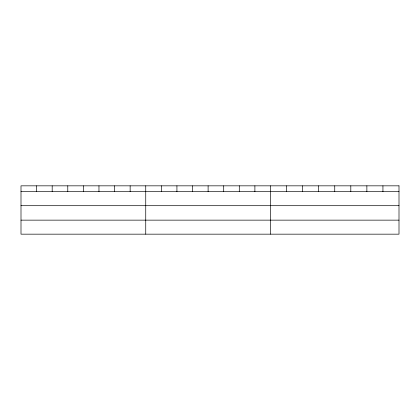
<?xml version="1.0" encoding="UTF-8"?>
<svg xmlns="http://www.w3.org/2000/svg" width="420" height="420" viewBox="0 0 420 420"><rect width="100%" height="100%" fill="white"/><g stroke="black" fill="none" stroke-linecap="round" stroke-linejoin="round"><path stroke-width="0.63" d="M21 191.672L399 191.672M21 205.695L399 205.695M21 220.143L399 220.143M382.935 185.834L382.935 191.672M366.87 185.834L366.87 191.672M350.805 185.834L350.805 191.672M334.74 185.834L334.74 191.672M318.675 185.834L318.675 191.672M302.61 185.834L302.61 191.672M286.545 185.834L286.545 191.672M270.48 185.834L270.48 234.166M254.888 185.834L254.888 191.672M239.295 185.834L239.295 191.672M223.703 185.834L223.703 191.672M208.11 185.834L208.11 191.672M192.518 185.834L192.518 191.672M176.925 185.834L176.925 191.672M161.333 185.834L161.333 191.672M145.74 185.834L145.74 234.166M130.148 185.834L130.148 191.672M114.555 185.834L114.555 191.672M98.963 185.834L98.963 191.672M83.37 185.834L83.37 191.672M67.778 185.834L67.778 191.672M52.185 185.834L52.185 191.672M36.593 185.834L36.593 191.672M399 185.834L21 185.834L21 234.166L399 234.166L399 185.834"/></g></svg>
